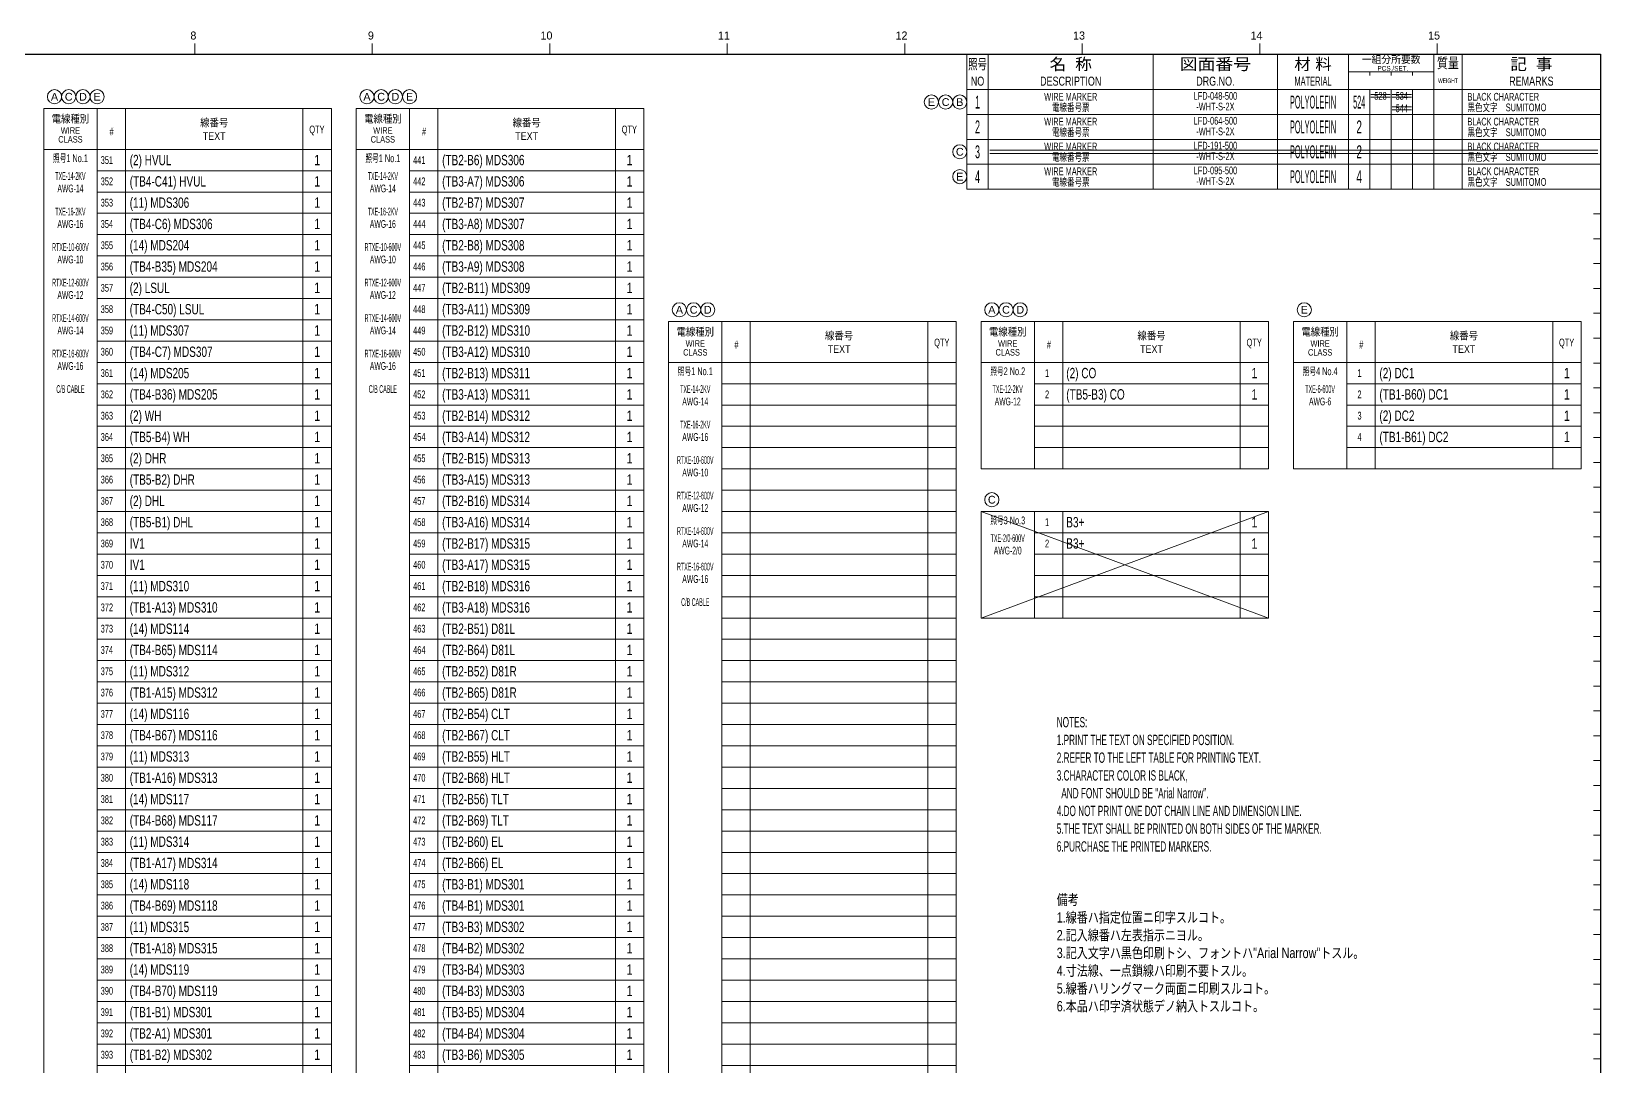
# Model space of a CAD drawing. Header units: millimetres. Extents: x 10 to 832, y 7 to 590.
# Drawn here: x 389.5 to 831.5, y 298.8 to 590.4 of the extents above; entities that cross this region are included whole.
import ezdxf
from ezdxf.enums import TextEntityAlignment as Align

# ---------------------------------------------------------------- set-up
doc = ezdxf.new("R2010")
doc.units = ezdxf.units.MM
for name, color, linetype in [('GR1_01', 7, 'Continuous'), ('GR1_02', 7, 'Continuous'), ('GR1_03', 7, 'Continuous'), ('QTY', 7, 'Continuous'), ('図面枠B6M', 7, 'Continuous'), ('表題、部品表_01', 7, 'Continuous'), ('表題、部品表_02', 7, 'Continuous'), ('表題、部品表_03', 7, 'Continuous'), ('訂正記号', 7, 'Continuous')]:
    doc.layers.add(name, color=color, linetype=linetype)
doc.styles.add('HG丸ｺﾞｼｯｸM-PRO', font='')
doc.styles.get('HG丸ｺﾞｼｯｸM-PRO').set_extended_font_data('HG丸ｺﾞｼｯｸM-PRO')

# ---------------------------------------------------------------- blocks, each defined once
blk = doc.blocks.new('BLKF023')
at = {"layer": '図面枠B6M', "color": 2, "linetype": 'Continuous', "lineweight": 25}
for p, q in [((35.5, 584), (831.5, 584)), ((831.5, 584), (831.5, 15))]:
    blk.add_line(p, q, dxfattribs=at)
at = {"layer": '図面枠B6M', "color": 4, "linetype": 'Continuous', "lineweight": 13}
for p, q in [((435.5, 587), (435.5, 584)), ((485.5, 587), (485.5, 584)), ((535.5, 587), (535.5, 584)), ((585.5, 587), (585.5, 584)), ((635.5, 587), (635.5, 584)), ((685.5, 587), (685.5, 584)), ((735.5, 587), (735.5, 584)), ((785.5, 587), (785.5, 584)), ((829.5, 567), (831.5, 567)), ((829.5, 560), (831.5, 560)), ((829.5, 553), (831.5, 553)), ((829.5, 546), (831.5, 546)), ((829.5, 539), (831.5, 539)), ((829.5, 532), (831.5, 532)), ((829.5, 525), (831.5, 525)), ((829.5, 518), (831.5, 518)), ((829.5, 511), (831.5, 511)), ((829.5, 504), (831.5, 504)), ((829.5, 497), (831.5, 497)), ((829.5, 490), (831.5, 490)), ((829.5, 483), (831.5, 483)), ((829.5, 476), (831.5, 476)), ((829.5, 469), (831.5, 469)), ((829.5, 462), (831.5, 462)), ((829.5, 455), (831.5, 455)), ((829.5, 448), (831.5, 448)), ((829.5, 441), (831.5, 441)), ((829.5, 434), (831.5, 434)), ((829.5, 427), (831.5, 427)), ((829.5, 420), (831.5, 420)), ((829.5, 413), (831.5, 413)), ((829.5, 406), (831.5, 406)), ((829.5, 399), (831.5, 399)), ((829.5, 392), (831.5, 392)), ((829.5, 385), (831.5, 385)), ((829.5, 378), (831.5, 378)), ((829.5, 371), (831.5, 371)), ((829.5, 364), (831.5, 364)), ((829.5, 357), (831.5, 357)), ((829.5, 350), (831.5, 350)), ((829.5, 343), (831.5, 343)), ((829.5, 336), (831.5, 336)), ((829.5, 329), (831.5, 329)), ((829.5, 322), (831.5, 322)), ((829.5, 315), (831.5, 315)), ((829.5, 308), (831.5, 308)), ((829.5, 301), (831.5, 301))]:
    blk.add_line(p, q, dxfattribs=at)
at = {"layer": '図面枠B6M', "color": 4, "linetype": 'Continuous', "lineweight": 13, "style": 'HG丸ｺﾞｼｯｸM-PRO', "width": 1.003994}
for s, height, p in [('8', 2.25, (434.29, 587.45)), ('9', 2.25, (484.29, 587.45)), ('10', 2.255, (532.9, 587.45)), ('11', 2.255, (582.9, 587.45)), ('12', 2.255, (632.9, 587.45)), ('13', 2.255, (682.9, 587.45)), ('14', 2.255, (732.9, 587.45)), ('15', 2.255, (782.9, 587.45))]:
    blk.add_text(s, height=height, dxfattribs=at).set_placement(p, align=Align.BOTTOM_LEFT)
blk = doc.blocks.new('BLKF025')
at = {"layer": '表題、部品表_02', "color": 4, "linetype": 'Continuous', "lineweight": 13}
for p, q in [((653, 574), (653, 567)), ((653, 574), (831.5, 574)), ((659, 574), (659, 567)), ((705.5, 574), (705.5, 567)), ((740.5, 574), (740.5, 567)), ((760.5, 574), (760.5, 567)), ((766.5, 574), (766.5, 567)), ((772.5, 574), (772.5, 567)), ((778.5, 567), (778.5, 574)), ((784.5, 574), (784.5, 567)), ((792.5, 574), (792.5, 567)), ((831.5, 574), (831.5, 567)), ((653, 567), (831.5, 567))]:
    blk.add_line(p, q, dxfattribs=at)
blk = doc.blocks.new('BLKF027')
at = {"layer": '表題、部品表_02', "color": 4, "linetype": 'Continuous', "lineweight": 13}
for p, q in [((653, 567), (653, 560)), ((653, 567), (831.5, 567)), ((659, 567), (659, 560)), ((705.5, 567), (705.5, 560)), ((740.5, 567), (740.5, 560)), ((760.5, 567), (760.5, 560)), ((766.5, 567), (766.5, 560)), ((772.5, 567), (772.5, 560)), ((778.5, 560), (778.5, 567)), ((784.5, 567), (784.5, 560)), ((792.5, 567), (792.5, 560)), ((831.5, 567), (831.5, 560)), ((653, 560), (831.5, 560))]:
    blk.add_line(p, q, dxfattribs=at)
blk = doc.blocks.new('BLKF029')
at = {"layer": '表題、部品表_02', "color": 4, "linetype": 'Continuous', "lineweight": 13}
for p, q in [((653, 560), (653, 553)), ((653, 560), (831.5, 560)), ((659, 560), (659, 553)), ((705.5, 560), (705.5, 553)), ((740.5, 560), (740.5, 553)), ((760.5, 560), (760.5, 553)), ((766.5, 560), (766.5, 553)), ((772.5, 560), (772.5, 553)), ((778.5, 553), (778.5, 560)), ((784.5, 560), (784.5, 553)), ((792.5, 560), (792.5, 553)), ((831.5, 560), (831.5, 553)), ((653, 553), (831.5, 553))]:
    blk.add_line(p, q, dxfattribs=at)
blk = doc.blocks.new('BLKF032')
at = {"layer": 'GR1_01', "color": 3, "linetype": 'Continuous', "lineweight": 13}
for p, q in [((569, 508.67), (569, 497.17)), ((569, 508.67), (569, 137.17)), ((650, 508.67), (569, 508.67)), ((584, 508.67), (584, 497.17)), ((592, 508.67), (592, 137.17)), ((642, 508.67), (642, 137.17)), ((650, 508.67), (650, 137.17)), ((650, 497.17), (569, 497.17)), ((584, 497.17), (584, 137.17)), ((584, 497.17), (650, 497.17)), ((584, 491.17), (650, 491.17)), ((584, 485.17), (650, 485.17)), ((584, 479.17), (650, 479.17)), ((584, 473.17), (650, 473.17)), ((584, 467.17), (650, 467.17)), ((584, 461.17), (650, 461.17)), ((584, 455.17), (650, 455.17)), ((584, 449.17), (650, 449.17)), ((584, 443.17), (650, 443.17)), ((584, 437.17), (650, 437.17)), ((584, 431.17), (650, 431.17)), ((584, 425.17), (650, 425.17)), ((584, 419.17), (650, 419.17)), ((584, 413.17), (650, 413.17)), ((584, 407.17), (650, 407.17)), ((584, 401.17), (650, 401.17)), ((584, 395.17), (650, 395.17)), ((584, 389.17), (650, 389.17)), ((584, 383.17), (650, 383.17)), ((584, 377.17), (650, 377.17)), ((584, 371.17), (650, 371.17)), ((584, 365.17), (650, 365.17)), ((584, 359.17), (650, 359.17)), ((584, 353.17), (650, 353.17)), ((584, 347.17), (650, 347.17)), ((584, 341.17), (650, 341.17)), ((584, 335.17), (650, 335.17)), ((584, 329.17), (650, 329.17)), ((584, 323.17), (650, 323.17)), ((584, 317.17), (650, 317.17)), ((584, 311.17), (650, 311.17)), ((584, 305.17), (650, 305.17)), ((584, 299.17), (650, 299.17))]:
    blk.add_line(p, q, dxfattribs=at)
at = {"layer": 'GR1_01', "color": 3, "linetype": 'Continuous', "lineweight": 13, "style": 'HG丸ｺﾞｼｯｸM-PRO'}
for s, height, width, p in [('電線種別', 2.182, 0.863284, (576.5, 505.8)), ('線番号', 2.182, 0.863284, (617, 504.7)), ('QTY', 2.182, 0.692704, (645.93, 502.78)), ('#', 2.18, 0.693196, (588.1, 502.18)), ('TEXT', 2.182, 0.863438, (617, 500.92))]:
    blk.add_text(s, height=height, dxfattribs=dict(at, width=width)).set_placement(p, align=Align.MIDDLE_CENTER)
for s, width, p in [('CLASS', 0.831675, (576.5, 498.55)), ('WIRE', 0.829808, (576.5, 501.05))]:
    blk.add_text(s, height=1.818, dxfattribs=dict(at, width=width)).set_placement(p, align=Align.BOTTOM_CENTER)
blk = doc.blocks.new('BLKF036')
at = {"layer": 'GR1_01', "color": 3, "linetype": 'Continuous', "lineweight": 13}
for p, q in [((393, 568.67), (393, 557.17)), ((393, 568.67), (393, 17.17)), ((474, 568.67), (393, 568.67)), ((408, 568.67), (408, 557.17)), ((416, 568.67), (416, 17.17)), ((466, 568.67), (466, 17.17)), ((474, 568.67), (474, 17.17)), ((474, 557.17), (393, 557.17)), ((408, 557.17), (408, 17.17)), ((408, 557.17), (474, 557.17)), ((408, 551.17), (474, 551.17)), ((408, 545.17), (474, 545.17)), ((408, 539.17), (474, 539.17)), ((408, 533.17), (474, 533.17)), ((408, 527.17), (474, 527.17)), ((408, 521.17), (474, 521.17)), ((408, 515.17), (474, 515.17)), ((408, 509.17), (474, 509.17)), ((408, 503.17), (474, 503.17)), ((408, 497.17), (474, 497.17)), ((408, 491.17), (474, 491.17)), ((408, 485.17), (474, 485.17)), ((408, 479.17), (474, 479.17)), ((408, 473.17), (474, 473.17)), ((408, 467.17), (474, 467.17)), ((408, 461.17), (474, 461.17)), ((408, 455.17), (474, 455.17)), ((408, 449.17), (474, 449.17)), ((408, 443.17), (474, 443.17)), ((408, 437.17), (474, 437.17)), ((408, 431.17), (474, 431.17)), ((408, 425.17), (474, 425.17)), ((408, 419.17), (474, 419.17)), ((408, 413.17), (474, 413.17)), ((408, 407.17), (474, 407.17)), ((408, 401.17), (474, 401.17)), ((408, 395.17), (474, 395.17)), ((408, 389.17), (474, 389.17)), ((408, 383.17), (474, 383.17)), ((408, 377.17), (474, 377.17)), ((408, 371.17), (474, 371.17)), ((408, 365.17), (474, 365.17)), ((408, 359.17), (474, 359.17)), ((408, 353.17), (474, 353.17)), ((408, 347.17), (474, 347.17)), ((408, 341.17), (474, 341.17)), ((408, 335.17), (474, 335.17)), ((408, 329.17), (474, 329.17)), ((408, 323.17), (474, 323.17)), ((408, 317.17), (474, 317.17)), ((408, 311.17), (474, 311.17)), ((408, 305.17), (474, 305.17)), ((408, 299.17), (474, 299.17))]:
    blk.add_line(p, q, dxfattribs=at)
at = {"layer": 'GR1_01', "color": 3, "linetype": 'Continuous', "lineweight": 13, "style": 'HG丸ｺﾞｼｯｸM-PRO'}
for s, height, width, p in [('電線種別', 2.182, 0.863284, (400.5, 565.8)), ('線番号', 2.182, 0.863284, (441, 564.7)), ('#', 2.18, 0.693196, (412.1, 562.18)), ('TEXT', 2.182, 0.863438, (441, 560.92)), ('QTY', 2.182, 0.692704, (469.93, 562.78))]:
    blk.add_text(s, height=height, dxfattribs=dict(at, width=width)).set_placement(p, align=Align.MIDDLE_CENTER)
for s, width, p in [('WIRE', 0.829808, (400.5, 561.05)), ('CLASS', 0.831675, (400.5, 558.55))]:
    blk.add_text(s, height=1.818, dxfattribs=dict(at, width=width)).set_placement(p, align=Align.BOTTOM_CENTER)
blk = doc.blocks.new('BLKF037')
at = {"layer": 'GR1_01', "color": 3, "linetype": 'Continuous', "lineweight": 13}
for p, q in [((481, 568.67), (481, 557.17)), ((481, 568.67), (481, 17.17)), ((562, 568.67), (481, 568.67)), ((496, 568.67), (496, 557.17)), ((504, 568.67), (504, 17.17)), ((554, 568.67), (554, 17.17)), ((562, 568.67), (562, 17.17)), ((562, 557.17), (481, 557.17)), ((496, 557.17), (496, 17.17)), ((496, 557.17), (562, 557.17)), ((496, 551.17), (562, 551.17)), ((496, 545.17), (562, 545.17)), ((496, 539.17), (562, 539.17)), ((496, 533.17), (562, 533.17)), ((496, 527.17), (562, 527.17)), ((496, 521.17), (562, 521.17)), ((496, 515.17), (562, 515.17)), ((496, 509.17), (562, 509.17)), ((496, 503.17), (562, 503.17)), ((496, 497.17), (562, 497.17)), ((496, 491.17), (562, 491.17)), ((496, 485.17), (562, 485.17)), ((496, 479.17), (562, 479.17)), ((496, 473.17), (562, 473.17)), ((496, 467.17), (562, 467.17)), ((496, 461.17), (562, 461.17)), ((496, 455.17), (562, 455.17)), ((496, 449.17), (562, 449.17)), ((496, 443.17), (562, 443.17)), ((496, 437.17), (562, 437.17)), ((496, 431.17), (562, 431.17)), ((496, 425.17), (562, 425.17)), ((496, 419.17), (562, 419.17)), ((496, 413.17), (562, 413.17)), ((496, 407.17), (562, 407.17)), ((496, 401.17), (562, 401.17)), ((496, 395.17), (562, 395.17)), ((496, 389.17), (562, 389.17)), ((496, 383.17), (562, 383.17)), ((496, 377.17), (562, 377.17)), ((496, 371.17), (562, 371.17)), ((496, 365.17), (562, 365.17)), ((496, 359.17), (562, 359.17)), ((496, 353.17), (562, 353.17)), ((496, 347.17), (562, 347.17)), ((496, 341.17), (562, 341.17)), ((496, 335.17), (562, 335.17)), ((496, 329.17), (562, 329.17)), ((496, 323.17), (562, 323.17)), ((496, 317.17), (562, 317.17)), ((496, 311.17), (562, 311.17)), ((496, 305.17), (562, 305.17)), ((496, 299.17), (562, 299.17))]:
    blk.add_line(p, q, dxfattribs=at)
at = {"layer": 'GR1_01', "color": 3, "linetype": 'Continuous', "lineweight": 13, "style": 'HG丸ｺﾞｼｯｸM-PRO'}
for s, height, width, p in [('電線種別', 2.182, 0.863284, (488.5, 565.8)), ('線番号', 2.182, 0.863284, (529, 564.7)), ('#', 2.18, 0.693196, (500.1, 562.18)), ('TEXT', 2.182, 0.863438, (529, 560.92)), ('QTY', 2.182, 0.692704, (557.93, 562.78))]:
    blk.add_text(s, height=height, dxfattribs=dict(at, width=width)).set_placement(p, align=Align.MIDDLE_CENTER)
for s, width, p in [('WIRE', 0.829808, (488.5, 561.05)), ('CLASS', 0.831675, (488.5, 558.55))]:
    blk.add_text(s, height=1.818, dxfattribs=dict(at, width=width)).set_placement(p, align=Align.BOTTOM_CENTER)
blk = doc.blocks.new('BLKF038')
at = {"layer": '訂正記号', "color": 3, "linetype": 'Continuous', "lineweight": 13}
for p, q in [((657, 455.17), (657, 425.17)), ((657, 455.17), (738, 455.17)), ((672, 455.17), (672, 425.17)), ((680, 455.17), (680, 425.17)), ((730, 455.17), (730, 425.17)), ((738, 455.17), (738, 425.17)), ((672, 449.17), (738, 449.17)), ((672, 443.17), (738, 443.17)), ((672, 437.17), (738, 437.17)), ((672, 431.17), (738, 431.17)), ((657, 425.17), (738, 425.17))]:
    blk.add_line(p, q, dxfattribs=at)
blk = doc.blocks.new('BLKF040')
at = {"layer": 'GR1_01', "color": 4, "linetype": 'Continuous', "lineweight": 13}
for p, q in [((653, 584), (653, 574)), ((653, 584), (831.5, 584)), ((659, 584), (659, 574)), ((705.5, 584), (705.5, 574)), ((740.5, 584), (740.5, 574)), ((760.5, 584), (760.5, 574)), ((784.5, 584), (784.5, 574)), ((792.5, 584), (792.5, 574)), ((831.5, 584), (831.5, 574)), ((760.5, 579), (784.5, 579)), ((766.5, 578), (766.5, 579)), ((772.5, 579), (772.5, 578)), ((778.5, 579), (778.5, 578)), ((653, 574), (831.5, 574))]:
    blk.add_line(p, q, dxfattribs=at)
at = {"layer": 'GR1_01', "color": 3, "linetype": 'Continuous', "lineweight": 35, "style": 'HG丸ｺﾞｼｯｸM-PRO'}
for s, height, width, p in [('一組分所要数', 2.036, 0.966638, (772.5, 582.5)), ('照号', 2.909, 0.651535, (656, 581.2)), ('名  称', 3.273, 1.042426, (682.25, 581.2)), ('図面番号', 3.273, 1.127518, (723, 581.2)), ('材 料', 3.273, 1.042439, (750.5, 581.2)), ('PCS./SET.', 1.309, 0.862935, (773, 580)), ('質量', 2.909, 0.781842, (788.5, 581.5)), ('記  事', 3.273, 1.042426, (812, 581.2)), ('NO', 2.545, 0.740841, (656, 576.4)), ('DESCRIPTION', 2.5455, 0.741365, (682.25, 576.4)), ('DRG.NO.', 2.545, 0.741189, (723, 576.4)), ('MATERIAL', 2.545, 0.594756, (750.5, 576.4)), ('WEIGHT', 1.309, 0.635507, (788.5, 576.5)), ('REMARKS', 2.545, 0.742803, (812, 576.4))]:
    blk.add_text(s, height=height, dxfattribs=dict(at, width=width)).set_placement(p, align=Align.MIDDLE_CENTER)
blk = doc.blocks.new('BLKF039')
at = {"layer": 'GR1_01', "color": 3, "linetype": 'Continuous', "lineweight": 13}
blk.add_blockref('BLKF040', (0, 0), dxfattribs=at)
blk = doc.blocks.new('BLKF045')
at = {"layer": '訂正記号', "color": 4, "linetype": 'Continuous', "lineweight": 13}
blk.add_circle((396.02, 572), 2, dxfattribs=at)
at = {"layer": '訂正記号', "color": 4, "linetype": 'Continuous', "lineweight": 13, "style": 'HG丸ｺﾞｼｯｸM-PRO', "width": 1.042301}
blk.add_text('A', height=2.18, dxfattribs=at).set_placement((396.02, 572), align=Align.MIDDLE_CENTER)
blk = doc.blocks.new('BLKF046')
at = {"layer": '訂正記号', "color": 4, "linetype": 'Continuous', "lineweight": 13}
blk.add_circle((484.02, 572), 2, dxfattribs=at)
at = {"layer": '訂正記号', "color": 4, "linetype": 'Continuous', "lineweight": 13, "style": 'HG丸ｺﾞｼｯｸM-PRO', "width": 1.042301}
blk.add_text('A', height=2.18, dxfattribs=at).set_placement((484.02, 572), align=Align.MIDDLE_CENTER)
blk = doc.blocks.new('BLKF047')
at = {"layer": '訂正記号', "color": 4, "linetype": 'Continuous', "lineweight": 13}
blk.add_circle((572.02, 512), 2, dxfattribs=at)
at = {"layer": '訂正記号', "color": 4, "linetype": 'Continuous', "lineweight": 13, "style": 'HG丸ｺﾞｼｯｸM-PRO', "width": 1.042301}
blk.add_text('A', height=2.18, dxfattribs=at).set_placement((572.02, 512), align=Align.MIDDLE_CENTER)
blk = doc.blocks.new('BLKF048')
at = {"layer": '訂正記号', "color": 4, "linetype": 'Continuous', "lineweight": 13}
blk.add_circle((651, 570.5), 2, dxfattribs=at)
at = {"layer": '訂正記号', "color": 4, "linetype": 'Continuous', "lineweight": 13, "style": 'HG丸ｺﾞｼｯｸM-PRO', "width": 1.04272}
blk.add_text('B', height=2.18, dxfattribs=at).set_placement((651, 570.5), align=Align.MIDDLE_CENTER)
blk = doc.blocks.new('BLKF049')
at = {"layer": '訂正記号', "color": 4, "linetype": 'Continuous', "lineweight": 13}
blk.add_circle((651, 556.5), 2, dxfattribs=at)
at = {"layer": '訂正記号', "color": 4, "linetype": 'Continuous', "lineweight": 13, "style": 'HG丸ｺﾞｼｯｸM-PRO', "width": 1.042931}
blk.add_text('C', height=2.18, dxfattribs=at).set_placement((651, 556.5), align=Align.MIDDLE_CENTER)
blk = doc.blocks.new('BLKF050')
at = {"layer": '訂正記号', "color": 4, "linetype": 'Continuous', "lineweight": 13}
blk.add_circle((660.02, 458.5), 2, dxfattribs=at)
at = {"layer": '訂正記号', "color": 4, "linetype": 'Continuous', "lineweight": 13, "style": 'HG丸ｺﾞｼｯｸM-PRO', "width": 1.042931}
blk.add_text('C', height=2.18, dxfattribs=at).set_placement((660.02, 458.5), align=Align.MIDDLE_CENTER)
blk = doc.blocks.new('BLKF051')
at = {"layer": 'GR1_01', "color": 3, "linetype": 'Continuous', "lineweight": 13}
for p, q in [((657, 508.67), (657, 497.17)), ((657, 508.67), (657, 467.17)), ((738, 508.67), (657, 508.67)), ((672, 508.67), (672, 497.17)), ((680, 508.67), (680, 467.17)), ((730, 508.67), (730, 467.17)), ((738, 508.67), (738, 467.17)), ((738, 497.17), (657, 497.17)), ((672, 497.17), (672, 467.17)), ((672, 497.17), (738, 497.17)), ((672, 491.17), (738, 491.17)), ((672, 485.17), (738, 485.17)), ((672, 479.17), (738, 479.17)), ((672, 473.17), (738, 473.17)), ((657, 467.17), (738, 467.17))]:
    blk.add_line(p, q, dxfattribs=at)
at = {"layer": 'GR1_01', "color": 3, "linetype": 'Continuous', "lineweight": 13, "style": 'HG丸ｺﾞｼｯｸM-PRO'}
for s, height, width, p in [('電線種別', 2.182, 0.863284, (664.5, 505.8)), ('線番号', 2.182, 0.863284, (705, 504.7)), ('QTY', 2.182, 0.692704, (733.93, 502.78)), ('#', 2.18, 0.693196, (676.1, 502.18)), ('TEXT', 2.182, 0.863438, (705, 500.92))]:
    blk.add_text(s, height=height, dxfattribs=dict(at, width=width)).set_placement(p, align=Align.MIDDLE_CENTER)
for s, width, p in [('CLASS', 0.831675, (664.5, 498.55)), ('WIRE', 0.829808, (664.5, 501.05))]:
    blk.add_text(s, height=1.818, dxfattribs=dict(at, width=width)).set_placement(p, align=Align.BOTTOM_CENTER)
blk = doc.blocks.new('BLKF052')
at = {"layer": '訂正記号', "color": 4, "linetype": 'Continuous', "lineweight": 13}
blk.add_circle((660.02, 512), 2, dxfattribs=at)
at = {"layer": '訂正記号', "color": 4, "linetype": 'Continuous', "lineweight": 13, "style": 'HG丸ｺﾞｼｯｸM-PRO', "width": 1.042301}
blk.add_text('A', height=2.18, dxfattribs=at).set_placement((660.02, 512), align=Align.MIDDLE_CENTER)
blk = doc.blocks.new('BLKF053')
at = {"layer": '訂正記号', "color": 4, "linetype": 'Continuous', "lineweight": 13}
blk.add_circle((664.02, 512), 2, dxfattribs=at)
at = {"layer": '訂正記号', "color": 4, "linetype": 'Continuous', "lineweight": 13, "style": 'HG丸ｺﾞｼｯｸM-PRO', "width": 1.042931}
blk.add_text('C', height=2.18, dxfattribs=at).set_placement((664.02, 512), align=Align.MIDDLE_CENTER)
blk = doc.blocks.new('BLKF054')
at = {"layer": '訂正記号', "color": 4, "linetype": 'Continuous', "lineweight": 13}
blk.add_circle((576.02, 512), 2, dxfattribs=at)
at = {"layer": '訂正記号', "color": 4, "linetype": 'Continuous', "lineweight": 13, "style": 'HG丸ｺﾞｼｯｸM-PRO', "width": 1.042931}
blk.add_text('C', height=2.18, dxfattribs=at).set_placement((576.02, 512), align=Align.MIDDLE_CENTER)
blk = doc.blocks.new('BLKF059')
at = {"layer": '訂正記号', "color": 4, "linetype": 'Continuous', "lineweight": 13}
blk.add_circle((400.02, 572), 2, dxfattribs=at)
at = {"layer": '訂正記号', "color": 4, "linetype": 'Continuous', "lineweight": 13, "style": 'HG丸ｺﾞｼｯｸM-PRO', "width": 1.042931}
blk.add_text('C', height=2.18, dxfattribs=at).set_placement((400.02, 572), align=Align.MIDDLE_CENTER)
blk = doc.blocks.new('BLKF060')
at = {"layer": '訂正記号', "color": 4, "linetype": 'Continuous', "lineweight": 13}
blk.add_circle((488.02, 572), 2, dxfattribs=at)
at = {"layer": '訂正記号', "color": 4, "linetype": 'Continuous', "lineweight": 13, "style": 'HG丸ｺﾞｼｯｸM-PRO', "width": 1.042931}
blk.add_text('C', height=2.18, dxfattribs=at).set_placement((488.02, 572), align=Align.MIDDLE_CENTER)
blk = doc.blocks.new('BLKF061')
at = {"layer": '訂正記号', "color": 4, "linetype": 'Continuous', "lineweight": 13}
blk.add_circle((647, 570.5), 2, dxfattribs=at)
at = {"layer": '訂正記号', "color": 4, "linetype": 'Continuous', "lineweight": 13, "style": 'HG丸ｺﾞｼｯｸM-PRO', "width": 1.042931}
blk.add_text('C', height=2.18, dxfattribs=at).set_placement((647, 570.5), align=Align.MIDDLE_CENTER)
blk = doc.blocks.new('BLKF066')
at = {"layer": '訂正記号', "color": 4, "linetype": 'Continuous', "lineweight": 13}
blk.add_circle((404.02, 572), 2, dxfattribs=at)
at = {"layer": '訂正記号', "color": 4, "linetype": 'Continuous', "lineweight": 13, "style": 'HG丸ｺﾞｼｯｸM-PRO', "width": 1.042833}
blk.add_text('D', height=2.18, dxfattribs=at).set_placement((404.02, 572), align=Align.MIDDLE_CENTER)
blk = doc.blocks.new('BLKF067')
at = {"layer": '訂正記号', "color": 4, "linetype": 'Continuous', "lineweight": 13}
blk.add_circle((492.02, 572), 2, dxfattribs=at)
at = {"layer": '訂正記号', "color": 4, "linetype": 'Continuous', "lineweight": 13, "style": 'HG丸ｺﾞｼｯｸM-PRO', "width": 1.042833}
blk.add_text('D', height=2.18, dxfattribs=at).set_placement((492.02, 572), align=Align.MIDDLE_CENTER)
blk = doc.blocks.new('BLKF068')
at = {"layer": '訂正記号', "color": 4, "linetype": 'Continuous', "lineweight": 13}
blk.add_circle((580.02, 512), 2, dxfattribs=at)
at = {"layer": '訂正記号', "color": 4, "linetype": 'Continuous', "lineweight": 13, "style": 'HG丸ｺﾞｼｯｸM-PRO', "width": 1.042833}
blk.add_text('D', height=2.18, dxfattribs=at).set_placement((580.02, 512), align=Align.MIDDLE_CENTER)
blk = doc.blocks.new('BLKF069')
at = {"layer": '訂正記号', "color": 4, "linetype": 'Continuous', "lineweight": 13}
blk.add_circle((668.02, 512), 2, dxfattribs=at)
at = {"layer": '訂正記号', "color": 4, "linetype": 'Continuous', "lineweight": 13, "style": 'HG丸ｺﾞｼｯｸM-PRO', "width": 1.042833}
blk.add_text('D', height=2.18, dxfattribs=at).set_placement((668.02, 512), align=Align.MIDDLE_CENTER)
blk = doc.blocks.new('BLKF072')
at = {"layer": '表題、部品表_02', "color": 4, "linetype": 'Continuous', "lineweight": 13}
for p, q in [((653, 553), (653, 546)), ((653, 553), (831.5, 553)), ((659, 553), (659, 546)), ((705.5, 553), (705.5, 546)), ((740.5, 553), (740.5, 546)), ((760.5, 553), (760.5, 546)), ((766.5, 553), (766.5, 546)), ((772.5, 553), (772.5, 546)), ((778.5, 546), (778.5, 553)), ((784.5, 553), (784.5, 546)), ((792.5, 553), (792.5, 546)), ((831.5, 553), (831.5, 546)), ((653, 546), (831.5, 546))]:
    blk.add_line(p, q, dxfattribs=at)
blk = doc.blocks.new('BLKF074')
at = {"layer": '訂正記号', "color": 4, "linetype": 'Continuous', "lineweight": 13}
blk.add_circle((651, 549.5), 2, dxfattribs=at)
at = {"layer": '訂正記号', "color": 4, "linetype": 'Continuous', "lineweight": 13, "style": 'HG丸ｺﾞｼｯｸM-PRO', "width": 1.04259}
blk.add_text('E', height=2.18, dxfattribs=at).set_placement((651, 549.5), align=Align.MIDDLE_CENTER)
blk = doc.blocks.new('BLKF075')
at = {"layer": '訂正記号', "color": 4, "linetype": 'Continuous', "lineweight": 13}
blk.add_circle((643, 570.5), 2, dxfattribs=at)
at = {"layer": '訂正記号', "color": 4, "linetype": 'Continuous', "lineweight": 13, "style": 'HG丸ｺﾞｼｯｸM-PRO', "width": 1.04259}
blk.add_text('E', height=2.18, dxfattribs=at).set_placement((643, 570.5), align=Align.MIDDLE_CENTER)
blk = doc.blocks.new('BLKF076')
at = {"layer": 'GR1_01', "color": 3, "linetype": 'Continuous', "lineweight": 13}
for p, q in [((745, 508.67), (745, 497.17)), ((745, 508.67), (745, 467.17)), ((826, 508.67), (745, 508.67)), ((760, 508.67), (760, 497.17)), ((768, 508.67), (768, 467.17)), ((818, 508.67), (818, 467.17)), ((826, 508.67), (826, 467.17)), ((826, 497.17), (745, 497.17)), ((760, 497.17), (760, 467.17)), ((760, 497.17), (826, 497.17)), ((760, 491.17), (826, 491.17)), ((760, 485.17), (826, 485.17)), ((760, 479.17), (826, 479.17)), ((760, 473.17), (826, 473.17)), ((745, 467.17), (826, 467.17))]:
    blk.add_line(p, q, dxfattribs=at)
at = {"layer": 'GR1_01', "color": 3, "linetype": 'Continuous', "lineweight": 13, "style": 'HG丸ｺﾞｼｯｸM-PRO'}
for s, height, width, p in [('電線種別', 2.182, 0.863284, (752.5, 505.8)), ('線番号', 2.182, 0.863284, (793, 504.7)), ('QTY', 2.182, 0.692704, (821.93, 502.78)), ('#', 2.18, 0.693196, (764.1, 502.18)), ('TEXT', 2.182, 0.863438, (793, 500.92))]:
    blk.add_text(s, height=height, dxfattribs=dict(at, width=width)).set_placement(p, align=Align.MIDDLE_CENTER)
for s, width, p in [('CLASS', 0.831675, (752.5, 498.55)), ('WIRE', 0.829808, (752.5, 501.05))]:
    blk.add_text(s, height=1.818, dxfattribs=dict(at, width=width)).set_placement(p, align=Align.BOTTOM_CENTER)
blk = doc.blocks.new('BLKF077')
at = {"layer": '訂正記号', "color": 4, "linetype": 'Continuous', "lineweight": 13}
blk.add_circle((748.02, 512), 2, dxfattribs=at)
at = {"layer": '訂正記号', "color": 4, "linetype": 'Continuous', "lineweight": 13, "style": 'HG丸ｺﾞｼｯｸM-PRO', "width": 1.04259}
blk.add_text('E', height=2.18, dxfattribs=at).set_placement((748.02, 512), align=Align.MIDDLE_CENTER)
blk = doc.blocks.new('BLKF086')
at = {"layer": '訂正記号', "color": 4, "linetype": 'Continuous', "lineweight": 13}
blk.add_circle((408.02, 572), 2, dxfattribs=at)
at = {"layer": '訂正記号', "color": 4, "linetype": 'Continuous', "lineweight": 13, "style": 'HG丸ｺﾞｼｯｸM-PRO', "width": 1.04259}
blk.add_text('E', height=2.18, dxfattribs=at).set_placement((408.02, 572), align=Align.MIDDLE_CENTER)
blk = doc.blocks.new('BLKF087')
at = {"layer": '訂正記号', "color": 4, "linetype": 'Continuous', "lineweight": 13}
blk.add_circle((496.02, 572), 2, dxfattribs=at)
at = {"layer": '訂正記号', "color": 4, "linetype": 'Continuous', "lineweight": 13, "style": 'HG丸ｺﾞｼｯｸM-PRO', "width": 1.04259}
blk.add_text('E', height=2.18, dxfattribs=at).set_placement((496.02, 572), align=Align.MIDDLE_CENTER)

msp = doc.modelspace()

# ---------------------------------------------------------------- linework, layer by layer
at = {"layer": '訂正記号', "color": 4, "linetype": 'Continuous', "lineweight": 13}
for p, q in [((766.8, 572.65), (772.2, 572.65)), ((766.8, 571.85), (772.2, 571.85)), ((772.8, 572.65), (778.2, 572.65)), ((772.8, 571.85), (778.2, 571.85)), ((772.8, 569.15), (778.2, 569.15)), ((772.8, 568.35), (778.2, 568.35)), ((659.43, 557), (830.69, 557)), ((659.43, 556), (830.69, 556)), ((657, 425.17), (738, 455.17)), ((738, 425.17), (657, 455.17))]:
    msp.add_line(p, q, dxfattribs=at)

# ---------------------------------------------------------------- block references
at = {"layer": 'GR1_01', "color": 3, "linetype": 'Continuous', "lineweight": 13}
for name in ['BLKF039', 'BLKF036', 'BLKF037', 'BLKF032', 'BLKF051', 'BLKF076']:
    msp.add_blockref(name, (0, 0), dxfattribs=at)
at = {"layer": '図面枠B6M', "color": 4, "linetype": 'Continuous', "lineweight": 13}
msp.add_blockref('BLKF023', (0, 0), dxfattribs=at)
at = {"layer": '表題、部品表_02', "color": 4, "linetype": 'Continuous', "lineweight": 13}
for name in ['BLKF025', 'BLKF027', 'BLKF029', 'BLKF072']:
    msp.add_blockref(name, (0, 0), dxfattribs=at)
at = {"layer": '訂正記号', "color": 4, "linetype": 'Continuous', "lineweight": 13}
for name in ['BLKF045', 'BLKF059', 'BLKF066', 'BLKF086', 'BLKF046', 'BLKF060', 'BLKF067', 'BLKF087', 'BLKF075', 'BLKF061', 'BLKF048', 'BLKF049', 'BLKF074', 'BLKF047', 'BLKF054', 'BLKF068', 'BLKF052', 'BLKF053', 'BLKF069', 'BLKF077', 'BLKF050']:
    msp.add_blockref(name, (0, 0), dxfattribs=at)
at = {"layer": '訂正記号', "color": 3, "linetype": 'Continuous', "lineweight": 13}
msp.add_blockref('BLKF038', (0, 0), dxfattribs=at)

# ---------------------------------------------------------------- texts
at = {"layer": 'GR1_02', "color": 3, "linetype": 'Continuous', "lineweight": 35, "style": 'HG丸ｺﾞｼｯｸM-PRO'}
for s, height, width, p in [('照号1 No.1', 2.182, 0.618598, (400.5, 554.67)), ('照号1 No.1', 2.182, 0.618598, (488.5, 554.67)), ('TXE-14-2KV', 2.182, 0.415658, (400.5, 549.67)), ('TXE-14-2KV', 2.182, 0.415658, (488.5, 549.67)), ('AWG-14', 2.182, 0.522521, (400.5, 546.17)), ('AWG-14', 2.182, 0.522521, (488.5, 546.17)), ('TXE-16-2KV', 2.182, 0.415658, (400.5, 539.67)), ('TXE-16-2KV', 2.182, 0.415658, (488.5, 539.67)), ('AWG-16', 2.182, 0.522521, (400.5, 536.17)), ('AWG-16', 2.182, 0.522521, (488.5, 536.17)), ('RTXE-10-600V', 2.1818, 0.41606, (400.5, 529.67)), ('RTXE-10-600V', 2.1818, 0.41606, (488.5, 529.67)), ('AWG-10', 2.182, 0.522521, (400.5, 526.17)), ('AWG-10', 2.182, 0.522521, (488.5, 526.17)), ('RTXE-12-600V', 2.1818, 0.41606, (400.5, 519.67)), ('AWG-12', 2.182, 0.522521, (400.5, 516.17)), ('RTXE-12-600V', 2.1818, 0.41606, (488.5, 519.67)), ('AWG-12', 2.182, 0.522521, (488.5, 516.17)), ('RTXE-14-600V', 2.1818, 0.41606, (400.5, 509.67)), ('RTXE-14-600V', 2.1818, 0.41606, (488.5, 509.67)), ('AWG-14', 2.182, 0.522521, (400.5, 506.17)), ('AWG-14', 2.182, 0.522521, (488.5, 506.17)), ('RTXE-16-600V', 2.1818, 0.41606, (400.5, 499.67)), ('RTXE-16-600V', 2.1818, 0.41606, (488.5, 499.67)), ('AWG-16', 2.182, 0.522521, (400.5, 496.17)), ('AWG-16', 2.182, 0.522521, (488.5, 496.17)), ('照号1 No.1', 2.182, 0.618598, (576.5, 494.67)), ('照号2 No.2', 2.182, 0.618598, (664.5, 494.67)), ('照号4 No.4', 2.182, 0.618598, (752.5, 494.67)), ('C/B CABLE', 2.182, 0.416781, (400.5, 489.67)), ('C/B CABLE', 2.182, 0.416781, (488.5, 489.67)), ('TXE-14-2KV', 2.182, 0.415658, (576.5, 489.67)), ('TXE-12-2KV', 2.182, 0.415658, (664.5, 489.67)), ('TXE-6-600V', 2.182, 0.416, (752.5, 489.67)), ('AWG-14', 2.182, 0.522521, (576.5, 486.17)), ('AWG-12', 2.182, 0.522521, (664.5, 486.17)), ('AWG-6', 2.182, 0.522775, (752.5, 486.17)), ('TXE-16-2KV', 2.182, 0.415658, (576.5, 479.67)), ('AWG-16', 2.182, 0.522521, (576.5, 476.17)), ('RTXE-10-600V', 2.1818, 0.41606, (576.5, 469.67)), ('AWG-10', 2.182, 0.522521, (576.5, 466.17)), ('RTXE-12-600V', 2.1818, 0.41606, (576.5, 459.67)), ('AWG-12', 2.182, 0.522521, (576.5, 456.17)), ('RTXE-14-600V', 2.1818, 0.41606, (576.5, 449.67)), ('AWG-14', 2.182, 0.522521, (576.5, 446.17)), ('RTXE-16-600V', 2.1818, 0.41606, (576.5, 439.67)), ('AWG-16', 2.182, 0.522521, (576.5, 436.17)), ('C/B CABLE', 2.182, 0.416781, (576.5, 429.67))]:
    msp.add_text(s, height=height, dxfattribs=dict(at, width=width)).set_placement(p, align=Align.MIDDLE_CENTER)
at = {"layer": 'GR1_02', "color": 3, "linetype": 'Continuous', "lineweight": 9, "style": 'HG丸ｺﾞｼｯｸM-PRO', "width": 0.784542}
for p in [(470, 554.17), (558, 554.17), (470, 548.17), (558, 548.17), (470, 542.17), (558, 542.17), (470, 536.17), (558, 536.17), (470, 530.17), (558, 530.17), (470, 524.17), (558, 524.17), (470, 518.17), (558, 518.17), (470, 512.17), (558, 512.17), (470, 506.17), (558, 506.17), (470, 500.17), (558, 500.17), (470, 494.17), (558, 494.17), (734, 494.17), (734, 494.17), (822, 494.17), (470, 488.17), (558, 488.17), (734, 488.17), (734, 488.17), (822, 488.17), (470, 482.17), (558, 482.17), (822, 482.17), (470, 476.17), (558, 476.17), (822, 476.17), (470, 470.17), (558, 470.17), (470, 464.17), (558, 464.17), (470, 458.17), (558, 458.17), (470, 452.17), (558, 452.17), (470, 446.17), (558, 446.17), (470, 440.17), (558, 440.17), (470, 434.17), (558, 434.17), (470, 428.17), (558, 428.17), (470, 422.17), (558, 422.17), (470, 416.17), (558, 416.17), (470, 410.17), (558, 410.17), (470, 404.17), (558, 404.17), (470, 398.17), (558, 398.17), (470, 392.17), (558, 392.17), (470, 386.17), (558, 386.17), (470, 380.17), (558, 380.17), (470, 374.17), (558, 374.17), (470, 368.17), (558, 368.17), (470, 362.17), (558, 362.17), (470, 356.17), (558, 356.17), (470, 350.17), (558, 350.17), (470, 344.17), (558, 344.17), (470, 338.17), (558, 338.17), (470, 332.17), (558, 332.17), (470, 326.17), (558, 326.17), (470, 320.17), (558, 320.17), (470, 314.17), (558, 314.17), (470, 308.17), (558, 308.17), (470, 302.17), (558, 302.17)]:
    msp.add_text('1', height=2.91, dxfattribs=at).set_placement(p, align=Align.MIDDLE_CENTER)
at = {"layer": 'GR1_03', "color": 3, "linetype": 'Continuous', "lineweight": 9, "style": 'HG丸ｺﾞｼｯｸM-PRO', "width": 0.691275}
for s, p in [('351', (409.03, 554.17)), ('441', (497.03, 554.17)), ('352', (409.03, 548.17)), ('442', (497.03, 548.17)), ('353', (409.03, 542.17)), ('443', (497.03, 542.17)), ('354', (409.03, 536.17)), ('444', (497.03, 536.17)), ('355', (409.03, 530.17)), ('445', (497.03, 530.17)), ('356', (409.03, 524.17)), ('446', (497.03, 524.17)), ('357', (409.03, 518.17)), ('447', (497.03, 518.17)), ('358', (409.03, 512.17)), ('448', (497.03, 512.17)), ('359', (409.03, 506.17)), ('449', (497.03, 506.17)), ('360', (409.03, 500.17)), ('450', (497.03, 500.17)), ('361', (409.03, 494.17)), ('451', (497.03, 494.17)), ('362', (409.03, 488.17)), ('452', (497.03, 488.17)), ('363', (409.03, 482.17)), ('453', (497.03, 482.17)), ('364', (409.03, 476.17)), ('454', (497.03, 476.17)), ('365', (409.03, 470.17)), ('455', (497.03, 470.17)), ('366', (409.03, 464.17)), ('456', (497.03, 464.17)), ('367', (409.03, 458.17)), ('457', (497.03, 458.17)), ('368', (409.03, 452.17)), ('458', (497.03, 452.17)), ('369', (409.03, 446.17)), ('459', (497.03, 446.17)), ('370', (409.03, 440.17)), ('460', (497.03, 440.17)), ('371', (409.03, 434.17)), ('461', (497.03, 434.17)), ('372', (409.03, 428.17)), ('462', (497.03, 428.17)), ('373', (409.03, 422.17)), ('463', (497.03, 422.17)), ('374', (409.03, 416.17)), ('464', (497.03, 416.17)), ('375', (409.03, 410.17)), ('465', (497.03, 410.17)), ('376', (409.03, 404.17)), ('466', (497.03, 404.17)), ('377', (409.03, 398.17)), ('467', (497.03, 398.17)), ('378', (409.03, 392.17)), ('468', (497.03, 392.17)), ('379', (409.03, 386.17)), ('469', (497.03, 386.17)), ('380', (409.03, 380.17)), ('470', (497.03, 380.17)), ('381', (409.03, 374.17)), ('471', (497.03, 374.17)), ('382', (409.03, 368.17)), ('472', (497.03, 368.17)), ('383', (409.03, 362.17)), ('473', (497.03, 362.17)), ('384', (409.03, 356.17)), ('474', (497.03, 356.17)), ('385', (409.03, 350.17)), ('475', (497.03, 350.17)), ('386', (409.03, 344.17)), ('476', (497.03, 344.17)), ('387', (409.03, 338.17)), ('477', (497.03, 338.17)), ('388', (409.03, 332.17)), ('478', (497.03, 332.17)), ('389', (409.03, 326.17)), ('479', (497.03, 326.17)), ('390', (409.03, 320.17)), ('480', (497.03, 320.17)), ('391', (409.03, 314.17)), ('481', (497.03, 314.17)), ('392', (409.03, 308.17)), ('482', (497.03, 308.17)), ('393', (409.03, 302.17)), ('483', (497.03, 302.17))]:
    msp.add_text(s, height=2.182, dxfattribs=at).set_placement(p, align=Align.MIDDLE_LEFT)
at = {"layer": 'GR1_03', "color": 2, "linetype": 'Continuous', "lineweight": 13, "style": 'HG丸ｺﾞｼｯｸM-PRO', "width": 0.691275}
for s, p in [('1', (675.01, 494.17)), ('1', (763.01, 494.17)), ('2', (675.01, 488.17)), ('2', (763.01, 488.17)), ('3', (763.01, 482.17)), ('4', (763.01, 476.17))]:
    msp.add_text(s, height=2.18, dxfattribs=at).set_placement(p, align=Align.MIDDLE_LEFT)
at = {"layer": 'QTY', "color": 7, "linetype": 'Continuous', "lineweight": 35, "style": 'HG丸ｺﾞｼｯｸM-PRO'}
for s, height, width, p in [('(2) HVUL', 2.909, 0.725193, (417.2, 554.17)), ('(TB2-B6) MDS306', 2.9091, 0.724782, (505.2, 554.17)), ('(TB4-C41) HVUL', 2.9091, 0.725004, (417.2, 548.17)), ('(TB3-A7) MDS306', 2.9091, 0.724426, (505.2, 548.17)), ('(11) MDS306', 2.9091, 0.724357, (417.2, 542.17)), ('(TB2-B7) MDS307', 2.9091, 0.724782, (505.2, 542.17)), ('(TB4-C6) MDS306', 2.9091, 0.724564, (417.2, 536.17)), ('(TB3-A8) MDS307', 2.9091, 0.724426, (505.2, 536.17)), ('(14) MDS204', 2.9091, 0.724357, (417.2, 530.17)), ('(TB2-B8) MDS308', 2.9091, 0.724782, (505.2, 530.17)), ('(TB4-B35) MDS204', 2.9091, 0.724741, (417.2, 524.17)), ('(TB3-A9) MDS308', 2.9091, 0.724426, (505.2, 524.17)), ('(2) LSUL', 2.909, 0.724944, (417.2, 518.17)), ('(TB2-B11) MDS309', 2.9091, 0.724741, (505.2, 518.17)), ('(TB4-C50) LSUL', 2.9091, 0.724868, (417.2, 512.17)), ('(TB3-A11) MDS309', 2.9091, 0.72441, (505.2, 512.17)), ('(11) MDS307', 2.9091, 0.724357, (417.2, 506.17)), ('(TB2-B12) MDS310', 2.9091, 0.724741, (505.2, 506.17)), ('(TB4-C7) MDS307', 2.9091, 0.724564, (417.2, 500.17)), ('(TB3-A12) MDS310', 2.9091, 0.72441, (505.2, 500.17)), ('(14) MDS205', 2.9091, 0.724357, (417.2, 494.17)), ('(TB2-B13) MDS311', 2.9091, 0.724741, (505.2, 494.17)), ('(2) CO', 2.909, 0.724823, (681, 494.17)), ('(2) DC1', 2.909, 0.724381, (769.2, 494.17)), ('(TB4-B36) MDS205', 2.9091, 0.724741, (417.2, 488.17)), ('(TB3-A13) MDS311', 2.9091, 0.72441, (505.2, 488.17)), ('(TB5-B3) CO', 2.9091, 0.725183, (681, 488.17)), ('(TB1-B60) DC1', 2.9091, 0.724846, (769.2, 488.17)), ('(2) WH', 2.909, 0.72487, (417.2, 482.17)), ('(TB2-B14) MDS312', 2.9091, 0.724741, (505.2, 482.17)), ('(2) DC2', 2.909, 0.724381, (769.2, 482.17)), ('(TB5-B4) WH', 2.9091, 0.725199, (417.2, 476.17)), ('(TB3-A14) MDS312', 2.9091, 0.72441, (505.2, 476.17)), ('(TB1-B61) DC2', 2.9091, 0.724846, (769.2, 476.17)), ('(2) DHR', 2.909, 0.725053, (417.2, 470.17)), ('(TB2-B15) MDS313', 2.9091, 0.724741, (505.2, 470.17)), ('(TB5-B2) DHR', 2.9091, 0.725274, (417.2, 464.17)), ('(TB3-A15) MDS313', 2.9091, 0.72441, (505.2, 464.17)), ('(2) DHL', 2.909, 0.724767, (417.2, 458.17)), ('(TB2-B16) MDS314', 2.9091, 0.724741, (505.2, 458.17)), ('(TB5-B1) DHL', 2.9091, 0.725122, (417.2, 452.17)), ('(TB3-A16) MDS314', 2.9091, 0.72441, (505.2, 452.17)), ('IV1', 2.909, 0.724141, (417.2, 446.17)), ('(TB2-B17) MDS315', 2.9091, 0.724741, (505.2, 446.17)), ('IV1', 2.909, 0.724141, (417.2, 440.17)), ('(TB3-A17) MDS315', 2.9091, 0.72441, (505.2, 440.17)), ('(11) MDS310', 2.9091, 0.724357, (417.2, 434.17)), ('(TB2-B18) MDS316', 2.9091, 0.724741, (505.2, 434.17)), ('(TB1-A13) MDS310', 2.9091, 0.72441, (417.2, 428.17)), ('(TB3-A18) MDS316', 2.9091, 0.72441, (505.2, 428.17)), ('(14) MDS114', 2.9091, 0.724357, (417.2, 422.17)), ('(TB2-B51) D81L', 2.9091, 0.724765, (505.2, 422.17)), ('(TB4-B65) MDS114', 2.9091, 0.724741, (417.2, 416.17)), ('(TB2-B64) D81L', 2.9091, 0.724765, (505.2, 416.17)), ('(11) MDS312', 2.9091, 0.724357, (417.2, 410.17)), ('(TB2-B52) D81R', 2.9091, 0.724897, (505.2, 410.17)), ('(TB1-A15) MDS312', 2.9091, 0.72441, (417.2, 404.17)), ('(TB2-B65) D81R', 2.9091, 0.724897, (505.2, 404.17)), ('(14) MDS116', 2.9091, 0.724357, (417.2, 398.17)), ('(TB2-B54) CLT', 2.9091, 0.724826, (505.2, 398.17)), ('(TB4-B67) MDS116', 2.9091, 0.724741, (417.2, 392.17)), ('(TB2-B67) CLT', 2.9091, 0.724826, (505.2, 392.17)), ('(11) MDS313', 2.9091, 0.724357, (417.2, 386.17)), ('(TB2-B55) HLT', 2.9091, 0.724991, (505.2, 386.17)), ('(TB1-A16) MDS313', 2.9091, 0.72441, (417.2, 380.17)), ('(TB2-B68) HLT', 2.9091, 0.724991, (505.2, 380.17)), ('(14) MDS117', 2.9091, 0.724357, (417.2, 374.17)), ('(TB2-B56) TLT', 2.9091, 0.724683, (505.2, 374.17)), ('(TB4-B68) MDS117', 2.9091, 0.724741, (417.2, 368.17)), ('(TB2-B69) TLT', 2.9091, 0.724683, (505.2, 368.17)), ('(11) MDS314', 2.9091, 0.724357, (417.2, 362.17)), ('(TB2-B60) EL', 2.9091, 0.72512, (505.2, 362.17)), ('(TB1-A17) MDS314', 2.9091, 0.72441, (417.2, 356.17)), ('(TB2-B66) EL', 2.9091, 0.72512, (505.2, 356.17)), ('(14) MDS118', 2.9091, 0.724357, (417.2, 350.17)), ('(TB3-B1) MDS301', 2.9091, 0.724782, (505.2, 350.17)), ('(TB4-B69) MDS118', 2.9091, 0.724741, (417.2, 344.17)), ('(TB4-B1) MDS301', 2.9091, 0.724782, (505.2, 344.17)), ('(11) MDS315', 2.9091, 0.724357, (417.2, 338.17)), ('(TB3-B3) MDS302', 2.9091, 0.724782, (505.2, 338.17)), ('(TB1-A18) MDS315', 2.9091, 0.72441, (417.2, 332.17)), ('(TB4-B2) MDS302', 2.9091, 0.724782, (505.2, 332.17)), ('(14) MDS119', 2.9091, 0.724357, (417.2, 326.17)), ('(TB3-B4) MDS303', 2.9091, 0.724782, (505.2, 326.17)), ('(TB4-B70) MDS119', 2.9091, 0.724741, (417.2, 320.17)), ('(TB4-B3) MDS303', 2.9091, 0.724782, (505.2, 320.17)), ('(TB1-B1) MDS301', 2.9091, 0.724782, (417.2, 314.17)), ('(TB3-B5) MDS304', 2.9091, 0.724782, (505.2, 314.17)), ('(TB2-A1) MDS301', 2.9091, 0.724426, (417.2, 308.17)), ('(TB4-B4) MDS304', 2.9091, 0.724782, (505.2, 308.17)), ('(TB1-B2) MDS302', 2.9091, 0.724782, (417.2, 302.17)), ('(TB3-B6) MDS305', 2.9091, 0.724782, (505.2, 302.17))]:
    msp.add_text(s, height=height, dxfattribs=dict(at, width=width)).set_placement(p, align=Align.MIDDLE_LEFT)
at = {"layer": '表題、部品表_01', "color": 3, "linetype": 'Continuous', "lineweight": 35, "style": 'HG丸ｺﾞｼｯｸM-PRO'}
for s, height, width, p in [('NOTES:', 2.909, 0.59509, (678.31, 395.84)), ('1.PRINT THE TEXT ON SPECIFIED POSITION.', 2.9091, 0.594476, (678.31, 390.84)), ('2.REFER TO THE LEFT TABLE FOR PRINTING TEXT.', 2.9091, 0.594105, (678.31, 385.84)), ('3.CHARACTER COLOR IS BLACK,', 2.9091, 0.593888, (678.31, 380.84)), ('  AND FONT SHOULD BE "Arial Narrow".', 2.9091, 0.594181, (678.31, 375.84)), ('4.DO NOT PRINT ONE DOT CHAIN LINE AND DIMENSION LINE.', 2.9091, 0.594405, (678.31, 370.84)), ('5.THE TEXT SHALL BE PRINTED ON BOTH SIDES OF THE MARKER.', 2.9091, 0.594358, (678.31, 365.84)), ('6.PURCHASE THE PRINTED MARKERS.', 2.9091, 0.594371, (678.31, 360.84)), ('備考', 2.909, 0.781842, (678.31, 345.84)), ('1.線番ハ指定位置ニ印字スルコト。', 2.9091, 0.782035, (678.31, 340.84)), ('2.記入線番ハ左表指示ニヨル。', 2.9091, 0.782062, (678.31, 335.84)), ('3.記入文字ハ黒色印刷トシ、フォントハ"Arial Narrow"トスル。', 2.9091, 0.782422, (678.31, 330.84)), ('4.寸法線、一点鎖線ハ印刷不要トスル。', 2.9091, 0.782013, (678.31, 325.84)), ('5.線番ハリングマーク両面ニ印刷スルコト。', 2.9091, 0.781996, (678.31, 320.84)), ('6.本品ハ印字済状態デノ納入トスルコト。', 2.9091, 0.782004, (678.31, 315.84))]:
    msp.add_text(s, height=height, dxfattribs=dict(at, width=width)).set_placement(p, align=Align.MIDDLE_LEFT)
at = {"layer": '表題、部品表_03', "color": 3, "linetype": 'Continuous', "lineweight": 35, "style": 'HG丸ｺﾞｼｯｸM-PRO'}
for s, height, width, p in [('1', 3.64, 0.521199, (656, 570.5)), ('WIRE MARKER', 2.1818, 0.692392, (682.25, 572)), ('電線番号票', 2.182, 0.692256, (682.25, 569)), ('524', 3.636, 0.389528, (763.5, 570.5)), ('WIRE MARKER', 2.1818, 0.692392, (682.25, 565)), ('2', 3.64, 0.521199, (656, 563.5)), ('電線番号票', 2.182, 0.692256, (682.25, 562)), ('2', 3.64, 0.576062, (763.5, 563.5)), ('3', 3.64, 0.521199, (656, 556.5)), ('4', 3.64, 0.521199, (656, 549.5)), ('WIRE MARKER', 2.1818, 0.692392, (682.25, 551)), ('電線番号票', 2.182, 0.692256, (682.25, 548)), ('4', 3.64, 0.576062, (763.5, 549.5))]:
    msp.add_text(s, height=height, dxfattribs=dict(at, width=width)).set_placement(p, align=Align.MIDDLE_CENTER)
for s, height, width, p in [('LFD-048-500', 2.1818, 0.691691, (723, 570.5)), ('-WHT-S-2X', 2.182, 0.692199, (723, 567.5)), ('LFD-064-500', 2.1818, 0.691691, (723, 563.5)), ('-WHT-S-2X', 2.182, 0.692199, (723, 560.5)), ('LFD-095-500', 2.1818, 0.691691, (723, 549.5)), ('-WHT-S-2X', 2.182, 0.692199, (723, 546.5))]:
    msp.add_text(s, height=height, dxfattribs=dict(at, width=width)).set_placement(p, align=Align.BOTTOM_CENTER)
at = {"layer": '表題、部品表_03', "color": 2, "linetype": 'Continuous', "lineweight": 25, "style": 'HG丸ｺﾞｼｯｸM-PRO', "width": 0.391617}
for p in [(750.5, 570.5), (750.5, 563.5), (750.5, 549.5)]:
    msp.add_text('POLYOLEFIN', height=3.636, dxfattribs=at).set_placement(p, align=Align.MIDDLE_CENTER)
at = {"layer": '表題、部品表_03', "color": 3, "linetype": 'Continuous', "lineweight": 35, "style": 'HG丸ｺﾞｼｯｸM-PRO'}
for s, width, p in [('黒色文字    SUMITOMO', 0.691917, (794, 569)), ('BLACK CHARACTER', 0.619316, (794, 572)), ('BLACK CHARACTER', 0.619316, (794, 565)), ('黒色文字    SUMITOMO', 0.691917, (794, 562)), ('黒色文字    SUMITOMO', 0.691917, (794, 548)), ('BLACK CHARACTER', 0.619316, (794, 551))]:
    msp.add_text(s, height=2.1818, dxfattribs=dict(at, width=width)).set_placement(p, align=Align.MIDDLE_LEFT)
at = {"layer": '訂正記号', "color": 3, "linetype": 'Continuous', "lineweight": 35, "style": 'HG丸ｺﾞｼｯｸM-PRO'}
for s, height, width, p in [('528', 2.182, 0.658357, (769.5, 572.25)), ('534', 2.182, 0.658357, (775.5, 572.25)), ('544', 2.182, 0.658357, (775.5, 568.75)), ('WIRE MARKER', 2.1818, 0.692392, (682.25, 558)), ('2', 3.64, 0.576062, (763.5, 556.5)), ('電線番号票', 2.182, 0.692256, (682.25, 555)), ('照号3 No.3', 2.182, 0.618598, (664.5, 452.67)), ('TXE-2/0-600V', 2.1818, 0.416029, (664.5, 447.67)), ('AWG-2/0', 2.182, 0.522356, (664.5, 444.17))]:
    msp.add_text(s, height=height, dxfattribs=dict(at, width=width)).set_placement(p, align=Align.MIDDLE_CENTER)
for s, height, width, p in [('LFD-191-500', 2.1818, 0.691691, (723, 556.5)), ('-WHT-S-2X', 2.182, 0.692199, (723, 553.5))]:
    msp.add_text(s, height=height, dxfattribs=dict(at, width=width)).set_placement(p, align=Align.BOTTOM_CENTER)
at = {"layer": '訂正記号', "color": 2, "linetype": 'Continuous', "lineweight": 25, "style": 'HG丸ｺﾞｼｯｸM-PRO', "width": 0.391617}
msp.add_text('POLYOLEFIN', height=3.636, dxfattribs=at).set_placement((750.5, 556.5), align=Align.MIDDLE_CENTER)
at = {"layer": '訂正記号', "color": 3, "linetype": 'Continuous', "lineweight": 35, "style": 'HG丸ｺﾞｼｯｸM-PRO'}
for s, width, p in [('BLACK CHARACTER', 0.619316, (794, 558)), ('黒色文字    SUMITOMO', 0.691917, (794, 555))]:
    msp.add_text(s, height=2.1818, dxfattribs=dict(at, width=width)).set_placement(p, align=Align.MIDDLE_LEFT)
at = {"layer": '訂正記号', "color": 2, "linetype": 'Continuous', "lineweight": 13, "style": 'HG丸ｺﾞｼｯｸM-PRO', "width": 0.691275}
for s, p in [('1', (675.01, 452.17)), ('2', (675.01, 446.17))]:
    msp.add_text(s, height=2.18, dxfattribs=at).set_placement(p, align=Align.MIDDLE_LEFT)
at = {"layer": '訂正記号', "color": 7, "linetype": 'Continuous', "lineweight": 35, "style": 'HG丸ｺﾞｼｯｸM-PRO', "width": 0.725547}
for p in [(681, 452.17), (681, 446.17)]:
    msp.add_text('B3+', height=2.909, dxfattribs=at).set_placement(p, align=Align.MIDDLE_LEFT)
at = {"layer": '訂正記号', "color": 3, "linetype": 'Continuous', "lineweight": 9, "style": 'HG丸ｺﾞｼｯｸM-PRO', "width": 0.784542}
for p in [(734, 452.17), (734, 446.17)]:
    msp.add_text('1', height=2.91, dxfattribs=at).set_placement(p, align=Align.MIDDLE_CENTER)

doc.saveas('drawing.dxf')
